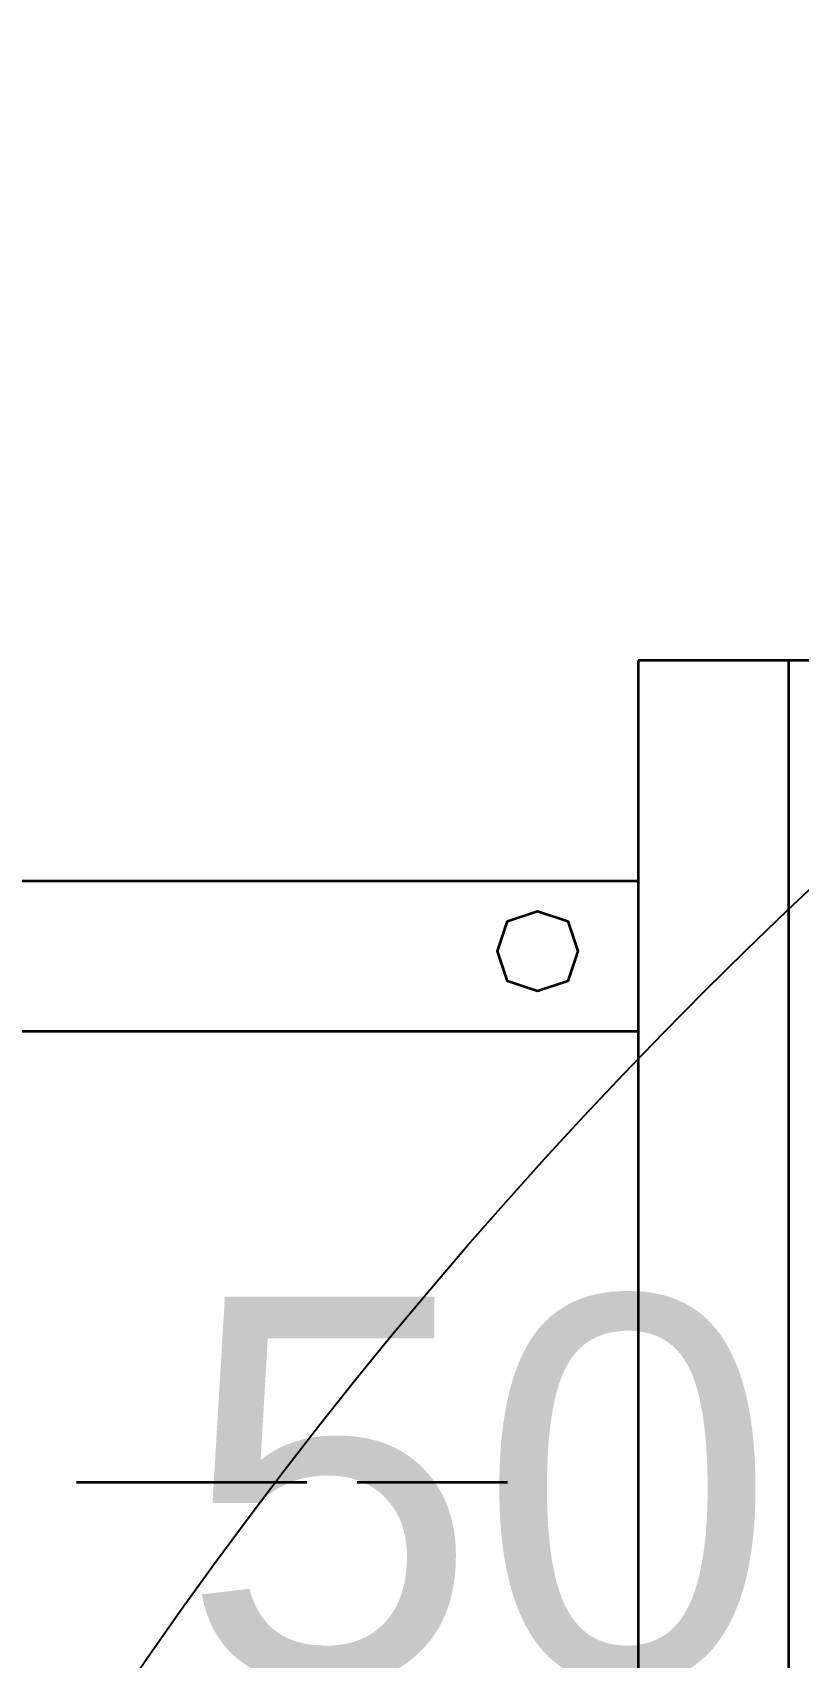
# Model space of a CAD drawing. Header units: millimetres. Extents: x -383313 to -161684, y -117025 to 99224.
# Drawn here: x -331419 to -330920, y 35758 to 36817 of the extents above; entities that cross this region are included whole.
import ezdxf

# ---------------------------------------------------------------- set-up
doc = ezdxf.new("R2010")
doc.units = ezdxf.units.MM
doc.header["$MEASUREMENT"] = 0
doc.layers.get('Defpoints').update_dxf_attribs({"color": 31})
for name, color, linetype in [('001__КОНСТРУКТИВ__размеры внутр.', 7, 'Continuous'), ('layer 1', 7, 'Continuous'), ('Робот', 30, 'Continuous')]:
    doc.layers.add(name, color=color, linetype=linetype)
doc.styles.add('PSTUDIO', font='arial.ttf')
doc.dimstyles.new('PS_TICK', dxfattribs={"dimscale": 100, "dimtxt": 2.5, "dimasz": 1, "dimexe": 2, "dimexo": 2, "dimgap": 1, "dimtad": 1, "dimdec": 0, "dimzin": 0, "dimdsep": 46, "dimtxsty": 'PSTUDIO', "dimblk": 'ARCHTICK', "dimcen": 2, "dimdle": 1.5, "dimse1": 1, "dimse2": 1, "dimadec": 0, "dimazin": 0, "dimtfac": 1, "dimtdec": 0, "dimtix": 1, "dimtmove": 1, "dimatfit": 3, "dimldrblk": 'ARCHTICK', "dimfxl": 1, "dimtolj": 1, "dimtzin": 0, "dimarcsym": 0})

# ---------------------------------------------------------------- blocks, each defined once
blk = doc.blocks.new('_ArchTick')
at = {"color": 0, "linetype": 'ByBlock', "const_width": 0.15}
blk.add_lwpolyline([(-0.5, -0.5), (0.5, 0.5)], dxfattribs=at)
blk = doc.blocks.new('*D245')
at = {"layer": '001__КОНСТРУКТИВ__размеры внутр.', "color": 0, "lineweight": -2, "ltscale": 100, "transparency": 16777216}
for p, q in [((-333441.8, 37873.6), (-333441.8, 35438.4)), ((-328427.4, 36876.8), (-328427.4, 35438.4)), ((-333591.8, 35638.4), (-328277.4, 35638.4))]:
    blk.add_line(p, q, dxfattribs=at)
at = {"layer": 'Defpoints', "color": 0, "ltscale": 100, "transparency": 16777216}
for p in [(-333441.8, 38073.6), (-328427.4, 37076.8), (-328427.4, 35638.4)]:
    blk.add_point(p, dxfattribs=at)
at = {"layer": '001__КОНСТРУКТИВ__размеры внутр.', "color": 0, "lineweight": -2, "ltscale": 100, "transparency": 16777216, "xscale": 100, "yscale": 100, "zscale": 100, "rotation": 180}
blk.add_blockref('_ArchTick', (-333441.8, 35638.4), dxfattribs=at)
at = {"layer": '001__КОНСТРУКТИВ__размеры внутр.', "color": 0, "lineweight": -2, "ltscale": 100, "transparency": 16777216, "xscale": 100, "yscale": 100, "zscale": 100}
blk.add_blockref('_ArchTick', (-328427.4, 35638.4), dxfattribs=at)
at = {"layer": '001__КОНСТРУКТИВ__размеры внутр.', "color": 0, "ltscale": 100, "transparency": 16777216, "insert": (-330934.6, 35866.1), "char_height": 250, "attachment_point": 5, "style": 'PSTUDIO'}
blk.add_mtext('\\A1;5014', dxfattribs=at)
blk = doc.blocks.new('A$C57BD607D')
at = {"layer": 'layer 1', "color": 5, "lineweight": 35}
for points in [[(52.3, 2836.6), (52.3, 2836.6), (52.3, 1437.9), (52.3, 1437.9)], [(52.3, 1535.9), (52.3, 1535.9), (1156.9, 1535.9), (1156.9, 1535.9)], [(52.3, 1437.9), (52.3, 1437.9), (1156.9, 1437.9), (1156.9, 1437.9)], [(196.1, 535.9), (196.1, 535.9), (196.1, 1437.9), (196.1, 1437.9)], [(294.1, 535.9), (294.1, 535.9), (294.1, 1437.9), (294.1, 1437.9)], [(588.2, 1352.9), (588.2, 1352.9), (588.2, 1254.9), (588.2, 1254.9)], [(588.2, 1222.2), (588.2, 1222.2), (588.2, 1071.9), (588.2, 1071.9)]]:
    blk.add_open_spline(points, degree=3, dxfattribs=at)
blk.add_open_spline([(268, 1372.5), (268, 1372.5), (261.4, 1392.2), (261.4, 1392.2), (261.4, 1392.2), (261.4, 1392.2), (241.8, 1398.7), (241.8, 1398.7), (241.8, 1398.7), (241.8, 1398.7), (222.2, 1392.2), (222.2, 1392.2), (222.2, 1392.2), (222.2, 1392.2), (215.7, 1372.5), (215.7, 1372.5), (215.7, 1372.5), (215.7, 1372.5), (222.2, 1352.9), (222.2, 1352.9), (222.2, 1352.9), (222.2, 1352.9), (241.8, 1346.4), (241.8, 1346.4), (241.8, 1346.4), (241.8, 1346.4), (261.4, 1352.9), (261.4, 1352.9), (261.4, 1352.9), (261.4, 1352.9), (268, 1372.5), (268, 1372.5)], degree=3, knots=[0, 0, 0, 0, 0.125, 0.125, 0.125, 0.125, 0.25, 0.25, 0.25, 0.25, 0.375, 0.375, 0.375, 0.375, 0.5, 0.5, 0.5, 0.5, 0.625, 0.625, 0.625, 0.625, 0.75, 0.75, 0.75, 0.75, 0.875, 0.875, 0.875, 0.875, 1, 1, 1, 1], dxfattribs=at)
blk = doc.blocks.new('Робот ABB IRB660_3.15 (сверху)')
at = {"layer": 'Робот'}
blk.add_circle((0, 0), 3150, dxfattribs=at)

msp = doc.modelspace()

# ---------------------------------------------------------------- block references
at = {"color": 0, "rotation": 269.9999999999999}
msp.add_blockref('A$C57BD607D', (-332462.70159, 36460.01354), dxfattribs=at)
at = {"layer": 'Робот', "rotation": 180}
msp.add_blockref('Робот ABB IRB660_3.15 (сверху)', (-328754.07698, 33964.72651), dxfattribs=at)

# ---------------------------------------------------------------- dimensions: what is measured, and where the dimension line sits
at = {"layer": '001__КОНСТРУКТИВ__размеры внутр.', "ltscale": 100}
dim = msp.add_linear_dim(base=(-328427.44202, 35638.42958), p1=(-333441.82159, 38073.62614), p2=(-328427.44202, 37076.75198), dimstyle='PS_TICK', override={"dimse1": 0, "dimse2": 0}, dxfattribs=at)
dim.commit()
dim.dimension.update_dxf_attribs({"geometry": '*D245', "text_midpoint": (-330934.63181, 35866.07282)})

doc.saveas('drawing.dxf')
